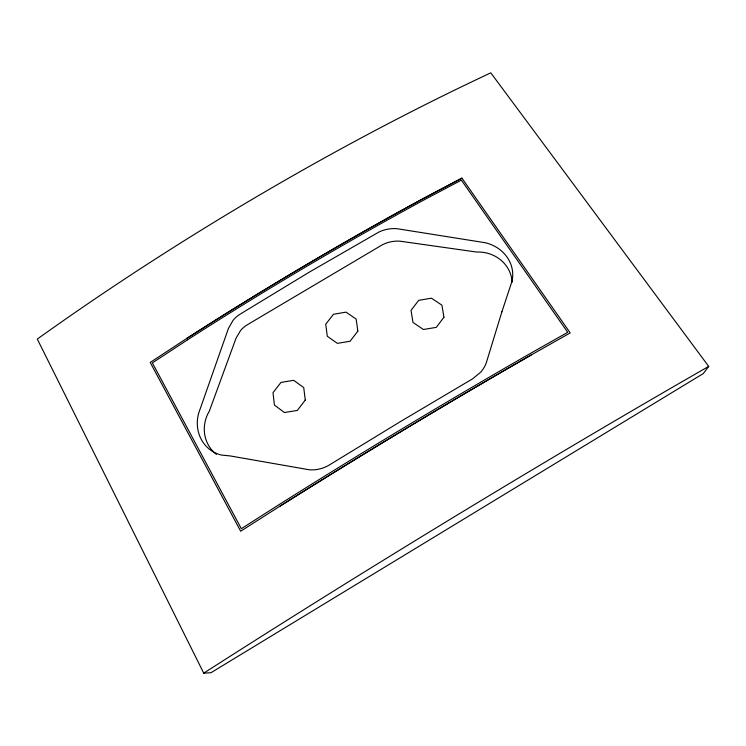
<?xml version="1.0" encoding="UTF-8"?>
<svg xmlns="http://www.w3.org/2000/svg" width="746" height="746" viewBox="0 0 746 746"><rect width="100%" height="100%" fill="white"/><g stroke="black" fill="none" stroke-linecap="round" stroke-linejoin="round"><path stroke-width="1.12" d="M708.7 366.398L703.292 373.56L210.959 672.724L203.733 673.153L37.3 339.076A759.064 188.738 -31.1 0 1 490.793 72.847L708.7 366.398A818.278 52.043 -31.5 0 0 203.733 673.153M186.826 338.423L150.226 362.435L240.669 531.227L279.862 506.236A799.684 89.315 -31.4 0 1 531.255 354.956L570.205 332.902L461.923 178.135L424.549 197.876A769.555 158.823 -31.2 0 0 186.817 338.414A772.595 159.066 -31.2 0 1 424.549 197.895L461.923 178.135M216.405 454.407A34.987 32.889 -45.1 0 1 209.346 411.093L236.062 338.152L240.604 330.478A25.485 23.732 -34.4 0 1 247.495 324.659L382.502 244.707A31.677 29.43 -15.2 0 1 399.763 241.154L476.573 252.036A34.54 32.19 -5.2 0 1 512.129 282.175M279.862 506.236A802.817 89.455 -31.4 0 1 531.255 354.965M501.909 311.753L486.084 363.479A33.598 31.668 4.2 0 1 480.629 372.254L472.47 378.921L401.143 421.154L329.732 464.739A33.84 32.33 -53.7 0 1 309.189 469.766L230.066 455.909L221.329 455.051A35.743 33.02 -61.1 0 1 198.632 413.303L228.397 328.538L232.957 320.472A26.38 24.394 -44.7 0 1 239.923 314.28L309.366 272.094L379.173 231.913A32.787 30.036 -5.6 0 1 397.077 228.705L485.282 242.739A35.276 31.966 8.7 0 1 511.97 281.354L501.909 311.753M443.945 317.246L436.279 327.363L423.411 329.508L412.967 322.431L411.046 310.345L418.692 300.349L431.44 298.195L441.902 305.161L443.945 317.246M357.847 331.159L350.07 341.239L337.379 343.356L327.298 336.269L325.722 324.221L333.481 314.262L346.051 312.136L356.15 319.101L357.847 331.159M305.263 400.098L297.272 410.449L284.459 412.529L274.416 405.106L273.017 392.638L280.99 382.4L293.682 380.32L303.743 387.612L305.263 400.098M187.582 339.794L152.361 362.901L241.331 528.709L278.995 504.678A799.414 89.968 -31.4 0 1 530.275 353.501L567.725 332.315L461.392 180.15L425.425 199.163A769.807 158.264 -31.2 0 0 187.582 339.794"/></g></svg>
